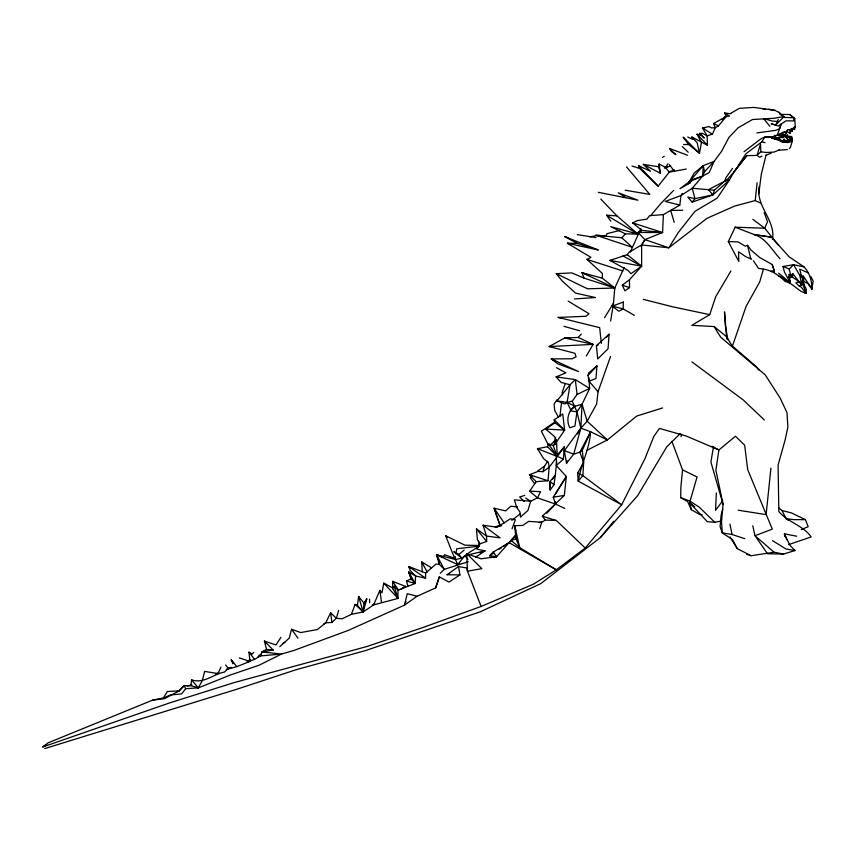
<?xml version="1.0" encoding="UTF-8"?>
<svg xmlns="http://www.w3.org/2000/svg" width="856" height="856" viewBox="0 0 856 856"><rect width="100%" height="100%" fill="white"/><g stroke="black" fill="none" stroke-linecap="round" stroke-linejoin="round"><path stroke-width="1.28" d="M373.623 604.914L397.933 598.44L397.965 590.223L394.252 586.232L392.519 587.826L383.798 583.129L381.958 592.908L379.882 590.351L373.623 604.914L363.201 611.922L351.345 614.351L342.132 618.802L336.312 618.289L330.641 612.757L325.772 622.783L317.383 629.545L300.724 632.563L291.511 629.235L289.317 638.041L279.752 646.708M772.551 239.477C775.675 219.928 755.762 206.606 759.112 186.726M610.638 321.064L613.506 303.12L614.779 288.023L602.389 278.232L602.41 273.492L586.97 259.4L590.982 257.41L567.4 243.264L577.372 243.436L598.141 249.952L567.4 243.264L569.925 243.65M392.637 588.832L392.69 581.374L405.402 586.349L403.262 587.794M702.123 514.734L699.577 514.435L691.434 509.748L687.55 501.509L680.723 497.646L680.862 487.214L682.564 469.88L671.896 441.354M552.452 479.339L555.287 475.337L553.971 484.71L550.183 490.071L549.991 481.425L555.287 475.337L556.753 461.694M556.314 465.557L556.475 455.97L564.254 446.896L563.398 459.137L556.314 465.557L566.319 476.535L564.339 495.421L542.34 516.2L545.283 520.074L556.357 520.501L585.258 548.033L621.659 504.783L645.007 458.559L653.77 436.528L659.452 428.428L686.084 435.993L718.89 449.946L735.475 436.239L744.667 445.227L747.695 469.623L772.283 529.147L754.981 535.696L752.788 525.787M810.782 276.392L813.2 281.089L811.948 289.028L807.968 283.571L803.87 281.453L803.399 276.21L801.441 275.857L799.996 274.53L802.789 278.853L801.687 285.016C799.418 279.987 793.319 279.356 790.537 274.926L789.211 269.041L782.994 266.473L784.503 272.165L790.259 282.769L784.845 280.137L782.769 277.729L778.393 275.9M397.965 590.223L415.16 583.482L411.051 578.891L408.74 571.947L415.631 576.002L425.539 578.153L425.667 572.985L435.95 564.136L439.267 564.275L444.275 569.336L468.264 561.729M789.307 148.612L790.398 147.371L792.378 140.962L790.644 138.394L791.672 136.799L792.249 141.197L787.916 142.503L784.599 142.299L771.491 137.912L774.99 138.758L775.129 135.162M791.008 139.528L790.495 137.281L789.639 141.54L788.173 140.737L787.006 141.679L785.947 140.684L784.599 142.299L782.823 141.144L784.471 139.282L784.652 140.769L786.546 141.165L787.659 139.763L791.404 139.507L791.479 137.773L792.378 140.962L791.286 138.619L790.741 141.529L788.836 140.448L787.916 142.503L785.947 140.684L783.144 142.139L781.1 141.561L780.191 140.833L780.822 140.32L781.164 141.582L780.191 140.833M760.428 202.99L755.195 200.571L734.555 206.103L707.067 218.259L668.814 247.801L641.625 244.966L641.625 266.173L630.936 273.727L628.069 270.453L609.889 260.385L627.245 254.703L629.032 252.263L641.625 244.966L644.91 239.626L662.576 232.522L663.389 214.621L679.803 205.098L680.969 195.585L682.264 193.445M716.354 492.96L715.52 510.347L722.71 500.76M610.531 356.471L598.044 391.77L596.6 404.107L587.152 421.205L580.85 428.161L564.35 450.684L566.533 463.246L573.713 454.108L580.85 428.161L582.069 404.214L589.634 388.442L588.832 377.699M776.285 111.087L779.153 112.382L780.233 114.372L789.799 114.544L793.501 117.689L793.897 120.921L785.968 120.846L778.211 126.035L771.213 123.756L775.825 124.923L784.064 116.544L773.867 118.299L752.499 119.519L738.14 127.79L728.959 137.377L721.672 151.202L714.086 161.431L703.247 165.636L702.68 176.079L692.237 188.256L680.969 195.585L665.198 201.406L679.803 205.098M407.863 585.857L406.45 580.999L415.16 583.482L415.631 576.002L410.259 570.599L408.74 566.512L425.667 572.985M609.076 334.204L608.07 348.713L597.755 358.964L596.397 345.696L609.076 334.204L606.508 337.275M596.932 365.94L595.979 378.491L589.003 381.22L588.04 375.452L588.607 372.991L596.932 365.94L588.04 375.452M658.885 167.904L659.195 164.052L665.23 167.241L669.264 172.142L686.266 169.06M791.404 139.507L791.479 137.773M355.133 604.422L357.434 605.524L363.201 611.922L363.928 602.999L366.796 598.879L363.201 611.922L355.133 604.422L351.345 614.351M556.603 457.521L549.145 467.301L543.036 471.613L538.05 471.399L529.468 474.727L536.177 481.682L548.043 480.73L549.145 467.301L548.375 462.475L543.656 458.698L537.45 448.662L547.53 446.757L556.453 455.649M711.882 446.244L718.89 449.946L715.884 470.19L723.063 504.238L721.522 521.7L722.261 532.881L732.447 539.58L737.273 548.621L751.119 555.726L774.092 552.238L783.604 554.067L794.967 550.526L789.885 545.283L784.438 533.844L796.615 536.198M788.836 140.448L790.216 140.224L790.495 137.281L791.062 140.331L789.189 139.271L786.546 141.165L786.536 140.438M788.462 277.365L792.774 273.685L792.421 277.258L789.264 277.719M770.924 468.146L766.109 514.638L738.161 510.197M516.382 535.439L516.029 538.734L519.688 547.647L556.272 569.818L585.258 548.033M755.195 200.571L757.121 182.713M559.92 416.519L561.568 402.127M790.741 141.529L791.008 139.143L789.767 140.694M743.971 151.79L760.749 138.961L764.804 137.046L771.994 136.981L782.898 133.354L786.664 131.236L790.024 133.322L791.286 129.887L795.256 126.624L794.743 118.588L789.799 114.544M163.475 697.961L152.7 700.101L48.129 742.837L42.8 746.956L169.552 702.926L234.319 682.532L367.031 646.483L424.041 627.127L481.115 606.455L467.451 571.198L466.884 567.999L458.506 566.544L459.94 574.911L448.929 582.059L439.331 576.88L435.629 587.922L417.065 596.247L404.503 605.139L348.274 630.412L293.544 650.581L281.56 654.038L259.004 665.24L230.414 674.977L198.303 687.882L190.877 685.635L191.616 679.867C203.899 684.04 213.187 674.164 224.39 672.067L228.306 668.536L231.569 667.391M357.434 605.524L358.6 596.482L363.928 602.999M758.791 193.798L761.305 174.346L766.099 154.979M791.404 138.79L791.672 136.799M582.069 404.214L576.976 411.843L574.943 426.021L569.818 427.775C565.977 420.489 567.924 410.773 575.007 406.226L582.069 404.214L587.152 421.205L607.407 439.93L636.714 416.059L662.619 407.927M787.916 142.503L788.173 140.737L786.546 141.165M658.778 166.813L659.195 164.052L660.329 173.233L643.348 164.373L658.778 166.813L660.329 173.233M713.508 446.532L710.908 462.037L723.063 504.238M775.825 124.923L778.243 119.583M566.533 463.246L567.014 460.667M587.077 450.256L607.407 439.93L590.619 431.777L582.283 450.299L583.642 462.497L577.64 472.929L582.883 475.626L621.659 504.783L578.185 481.115C580.978 464.466 589.538 449.036 590.619 431.777L580.85 428.161L576.976 411.843L572.257 401.154L577.072 394.455L589.634 388.442L575.307 379.593L556.122 376.897L561.129 382.407L570.032 384.761L575.307 379.593L577.072 394.455M786.439 137.88L786.867 135.633L785.883 137.399L785.048 136.425M454.782 559.075L455.296 556.486M455.809 553.896L456.837 548.728L479.531 546.171M791.993 138.586L791.725 139.86L791.308 138.009M782.159 137.57L784.46 136.425L787.178 138.126L786.867 135.633M793.512 129.417L793.951 127.501L795.256 126.624L794.529 129.513L793.822 128.186M793.951 127.501L792.431 129.342L791.918 131.578L792.635 129.138M554.763 445.045L555.972 439.866L549.755 445.569M680.98 436.656L681.59 434.217M721.127 521.09L714.728 522.214L699.202 507.127L690.043 501.199L697.073 476.953L682.564 469.88M778.457 139.646L778.981 137.784M722.774 509.267L721.062 515.323L720.099 526.697L722.261 532.881L732.105 534.508L744.731 538.67M542.897 471.827L544.512 466.199L547.712 461.298M763.359 269.33L759.711 281.924L746.09 306.416L732.351 346.359M338.634 610.446L336.312 618.289L331.989 622.451L325.772 622.783L323.664 624.077M554.945 443.322L555.972 439.866M761.958 156.102L759.732 157.311L757.046 155.407L746.774 155.674L734.512 170.943L729.44 180.006L712.93 194.89L694.976 198.656L687.785 197.083L692.14 202.123L712.93 194.89L714.385 190.225L724.936 180.926L725.899 177.695L732.543 168.354M783.144 142.139L783.09 140.587L782.363 141.614L783.09 140.587L783.732 141.7L784.973 141.047L786.183 142.449L785.947 140.684M539.751 528.634L541.698 522.235L545.283 520.074M784.599 142.299L784.973 141.047L782.823 141.144L784.471 139.282L785.102 141.764L784.652 140.769M547.53 446.757L548.439 443.9L553.126 445.462L556.882 455.317M555.715 444.392L556.507 441.985L564.639 430.119L562.777 413.994L554.164 419.782L555.02 422.853L564.639 430.119L545.647 429.049L554.667 436.678L556.507 441.985L557.277 455.221M435.629 587.922L439.331 576.88M758.758 369.867L756.426 366.743L732.169 345.845L726.177 336.322L714.086 326.564L691.83 325.312L709.72 314.655L715.744 296.679L730.917 270.967M692.14 202.123L694.976 198.656L692.237 188.256L708.372 189.668L726.562 180.284L734.512 171.425L745.908 153.791L761.894 141.775L764.804 137.046L773.621 136.543L777.355 135.205L781.143 124.002L779.688 128.625L775.932 130.326L756.865 132.915M565.024 384.237L562.167 392.594L562.649 394.894M512.059 528.751L515.365 519.806L510.369 518.811L497.122 527.232L483.03 525.21L486.529 536.059L486.668 541.495L479.981 543.806L476.931 549.199L485.031 550.836L475.679 557.181M553.779 442.659L555.694 437.769M784.46 136.425L785.605 136.232L786.568 137.142L787.499 134.745L788.237 137.185L790.644 138.394L791.019 136.254L790.109 137.698L789.746 136.307L789.125 137.57L788.697 136.414L788.237 137.185L785.883 137.399L787.413 137.228M584.027 278.114L581.962 272.657L614.779 288.023L584.027 278.114L571.883 272.925L556.304 273.663L587.473 288.793L614.779 288.023L624.27 267.425M630.337 252.006L640.802 228.809M786.546 137.11L787.499 134.745M405.947 601.533L404.503 605.139L407.21 593.69L417.065 596.247M704.52 171.767L702.68 176.079L689.337 181.665L680.017 188.684L689.968 182.97L692.504 179.621L702.68 176.079L709.228 172.495L714.086 161.431L704.52 171.767L703.247 165.636L694.259 172.976L688.053 183.805M699.587 133.418L704.06 137.88L699.587 133.418L702.262 133.311L707.099 135.804L712.427 134.178L715.252 127.737L718.494 125.853L726.284 116.459L729.494 116.042L724.561 113.003L726.284 116.459L723.534 118.931M215.562 674.314L217.98 673.565L220.976 667.134M751.696 259.208L745.843 256.736L738.514 251.771L738.803 261.497L728.328 241.574L735.186 227.215L764.697 228.21L778.543 245.372M443.376 556.956L444.531 554.688L454.964 558.454M364.463 603.341L366.796 598.879M590.619 431.777L579.887 452.203L573.713 454.108L564.35 450.684M190.877 685.635L184.19 685.667L179.193 690.835L167.294 691.552L163.293 698.143L170.387 694.965L181.622 693.906L185.677 688.684L198.303 687.882L202.305 680.595L204.648 671.404L217.98 673.565M577.49 433.939L580.85 428.161M586.307 356.032L593.133 344.38L578.132 337.457L564.682 337.992L549.145 346.573L574.9 353.271L576.077 356.834L572.054 358.771L551.275 358.921L557.556 363.704L578.474 371.547L551.275 358.921L554.848 360.387M640.898 246.164L644.91 239.626L638.03 232.479L641.872 230.36L662.576 232.522L632.584 222.849L637.399 220.634L646.954 219.115L649.522 215.68L663.389 214.621M604.582 317.662L613.506 303.12M555.437 494.094L566.319 476.535L553.233 497.175L555.512 504.066L564.8 508.453M280.929 637.346L275.964 644.942L264.408 641.091L266.516 649.319L273.182 650.046L264.408 641.091L266.205 642.995M557.01 399.709L554.121 404.107L554.688 410.441L558.39 416.958M665.979 166.727L668.022 163.689M726.562 180.284L729.44 180.006L717.125 198.164L694.965 211.314L678.166 232.682L668.814 247.801L644.91 239.626M555.49 501.573L555.512 504.066L537.44 497.882L529.629 491.141L536.177 481.682M787.681 129.78L785.744 133.761L787.681 129.78L789.649 129.823L791.928 128.464L792.431 129.342M558.123 455.467L564.254 446.896M790.216 140.224L791.008 139.143L791.062 140.331M623.168 197.533L624.463 195.821M703.247 165.636L689.337 181.665L689.968 182.97M734.512 171.425L746.774 155.674M788.986 276.884L790.537 274.926L788.815 274.434L790.259 282.769L778.628 273.203M643.348 164.373L650.496 171.275L638.437 165.593L639.603 168.439L658.146 186.159L669.264 172.142M556.999 400.843L570.032 384.761L567.079 402.416L570.813 409.971L575.007 406.226L567.079 402.416L556.999 400.843L564.885 404L567.079 402.416L572.257 401.154M480.152 552.741L485.031 550.836L464.979 555.63L457.693 564.564L436.474 554.709L439.267 564.275M44.747 748.593L237.112 689.155L295.855 669.799L364.913 650.763L480.173 611.869L540.671 583.696L600.409 537.547L613.763 521.229M650.624 215.648L660.639 203.728L673.629 190.417M494.083 557.566L496.587 556.732L515.676 535.257M515.729 535.203L509.042 542.65L503.628 546.31M600.409 537.547L637.592 495.742L666.856 446.704L680.21 433.65M629.47 279.762L629.535 287.562L624.933 290.826L622.259 285.187L629.47 279.762L641.625 266.173L627.245 254.703M722.336 119.594L725.032 116.673M621.798 237.775L632.199 247.266L595.937 235.218L621.798 237.775L625.458 233.859L637.891 234.073L616.973 215.905L600.773 199.052M253.718 652.411L252.146 654.08L248.989 652.176L249.92 661.442L236.845 666.621L226.284 669.563M578.132 337.457L581.278 334.129M546.759 513.193L555.512 504.066M493.174 552.099L496.587 556.732L489.557 555.833L493.174 552.099L509.042 542.65L556.272 569.818L533.395 584.199L481.115 606.455M553.126 445.462L556.507 441.985M787.006 141.679L787.659 139.763M440.241 573.295L444.275 569.336L436.474 554.709L455.478 559.503L461.78 558.165L469.42 552.441M789.211 269.041L793.619 264.718L804.03 266.89C809.637 272.711 811.991 281.078 811.948 289.028L803.399 276.21M760.791 151.822L757.046 155.407L760.567 143.926L760.791 151.822L766.452 152.507L774.006 152.079L779.42 149.928M178.583 691.327L184.19 685.667L185.677 688.684M458.976 554.431L461.78 558.165L454.044 551.831L458.976 554.431L464.102 550.098M799.451 281.613L795.866 282.812L799.429 286.321L802.511 283.775L803.035 280.415L803.987 284.641L806.245 289.039L806.298 293.383C798.167 291.65 793.469 283.24 785.123 281.453C777.976 274.08 769.041 268.891 758.587 268.484L753.419 260.759M582.283 450.299L579.887 452.203L583.642 462.497L582.883 475.626L578.185 481.115L577.64 472.929M511.845 520.33L520.106 513.932M783.358 140.705L781.1 141.561L780.822 140.32M459.704 563.098L457.693 564.564L455.478 559.503M532.293 476.075L530.174 477.616L534.647 483.694M459.94 574.911L447.089 574.74L458.506 566.544M537.664 470.971L544.512 466.199M555.49 421.591L541.388 431.21L548.535 445.302M489.557 555.833L493.891 552.901M499.294 549.242L501.466 547.776M545.647 429.049L555.02 422.853M689.337 181.665L692.504 179.621M400.961 589.163L405.402 586.349M662.416 157.44L664.245 156.316M469.548 552.28L478.418 546.845M266.516 649.319L262.075 651.972L260.299 655.942L254.532 659.355L247.651 661.988M780.308 134.317L781.721 133.483L782.117 135.89M730.532 113.463L739.317 108.338L753.847 107.407L775.258 110.349M687.732 136.992L692.921 139.421L691.883 137.035L707.473 145.252L707.099 135.804L702.423 127.993L709.25 126.538L711.293 127.919L715.252 127.737L713.647 123.467L726.284 116.459M42.8 746.956L46.673 744.88M258.779 655.471L261.091 654.241M282.801 643.391L284.941 642.257M777.355 135.205L784.278 131.653M778.425 137.602L779.228 137.206M641.444 230.778L638.03 232.479L662.576 232.522M372.285 604.882L374.671 603.726M216.365 673.865L218.697 672.763M406.45 580.999L411.051 578.891M596.397 345.696L598.387 344.786M771.256 270.978L774.38 270.924L772.187 264.515L759.689 257.517L750.819 249.856L747.502 245.298L745.383 246.261L738.075 241.895L728.328 241.574M783.047 136.928L782.063 137.356L783.39 137.773M765.842 155.396L771.149 153.192M801.323 529.554L808.192 526.707L805.464 519.645L791.383 512.894L782.01 510.518L778.907 508.015M664.438 168.129L670.655 165.807M227.022 669.007L229.504 668.022M246.87 661.132L250.594 659.655M265.595 650.624L262.075 651.972L281.56 654.038L260.299 655.942L258.009 656.766M265.649 650.753L262.075 651.972L273.182 650.046M668.643 171.96L674.603 169.937M447.089 574.74L449.56 573.895M176.711 691.627L179.193 690.835L164.373 698.71L152.7 700.101M524.717 495.431L519.667 496.972L524.257 501.488M788.676 544.598L811.135 536.947C803.388 525.445 787.691 522.321 778.842 511.503L778.083 465.033L785.08 440.112L787.862 427.091L786.996 412.646L780.233 398.233L765.275 374.917L720.688 337.178L714.086 326.564M776.446 138.201L785.658 134.981L782.844 137.281L775.483 138.736M619.637 230.467L607.065 233.645L605.62 236.352L598.665 235.314L589.731 236.802M187.154 686.095L191.83 684.961M724.936 180.926L729.44 180.006M501.712 525.798L495.164 526.932L500.139 525.263L494.073 508.197L505.661 510.882L510.818 506.217L517.431 506.891M782.994 266.473L793.619 264.718L799.836 275.482L801.687 285.016L792.774 273.685M551.745 346.145L549.145 346.573L593.133 344.38L564.682 337.992L569.914 338.484M553.233 497.175L564.339 495.421M614.715 305.795L612.243 306.127L618.802 311.231L623.211 308.909L634.339 315.361M496.587 556.732L480.986 558.808L466.745 553.661L467.451 571.198L481.842 568.641L466.745 553.661M539.12 522.545L541.698 522.235L528.687 521.368L522.813 525.434L514.67 525.659L516.029 538.734L511.086 540.436L519.688 547.647L514.67 525.659L515.719 530.613M778.179 150.249L787.467 149.575M574.419 298.947L595.487 297.546L575.532 293.094L561.857 280.597L556.304 273.663M601.361 343.416L599.671 327.655L558.219 317.405L586.028 316.281L588.949 313.681L568.149 301.109M781.817 135.13L785.658 134.981L779.859 134.874M682.692 210.287L670.687 210.405L674.207 222.325M805.464 519.645L793.951 519.624L786.076 518.683L782.01 510.518M683.548 144.525L688.663 144.546L699.47 153.31L701.46 142.428L697.052 134.21L700.69 135.045M558.636 376.95L556.122 376.897L565.902 372.841L556.475 367.684M783.604 554.067L767.522 553.757L754.981 535.696L774.092 552.238M479.467 545.486L464.926 545.186L445.569 535.696L454.921 558.957M762.996 109.076L765.296 109.129M529.629 491.141L540.564 491.686L537.44 497.882L530.699 501.231L514.392 499.872L516.767 507.533L520.009 512.113L520.469 517.12L527.906 510.497L530.699 501.231L525.648 498.096M610.842 221.233L606.572 215.198L616.973 215.905M714.728 522.214L707.323 521.711L689.668 502.729L691.434 509.748M777.901 121.488L772.369 121.081L763.584 118.577L769.94 126.346M794.967 550.526L785.979 548.985L772.465 540.618M714.385 190.225L708.372 189.668L712.93 194.89M778.414 134.692L782.373 135.109L779.955 134.67M780.233 114.372L784.064 116.544M724.561 113.003L730.874 113.762M570.16 410.869L576.976 411.843M804.03 266.89L789.136 256.821L771.534 237.187L754.414 234.63L735.186 227.215M577.244 234.608L595.937 237.615M625.148 190.214L649.79 194.398L626.571 166.963M609.889 260.385L641.625 266.173L622.9 255.869M558.219 317.405L560.819 317.897M598.323 192.311L637.966 200.197L618.31 192.782L625.693 197.501M709.72 314.655L672.655 306.812L643.305 299.365M768.763 109.204L775.322 110.659M595.937 235.218L598.526 235.849M602.389 278.232L581.962 272.657L586.852 274.541M563.965 326.318L579.651 330.769M761.894 141.775L765.029 142.738M542.34 516.2L556.357 520.501M632.006 166.032L639.603 168.439M746.56 554.292L751.119 555.726M586.97 259.4L622.868 270.988M529.468 474.727L548.043 480.73M622.259 285.187L629.535 287.562M239.273 657.911L249.92 661.442M577.372 243.436L564.832 236.673L568.48 237.979M802.35 279.944L803.987 284.641L802.511 283.775L806.298 293.383L803.752 292.174M669.681 148.527L675.898 154.701L671.382 151.469L669.681 148.527L687.529 155.257M680.723 497.646L690.043 501.199M442.402 557.031L436.474 554.709L439.716 563.066M537.45 448.662L557.352 456.548M665.123 166.492L667.52 167.455M564.832 236.673L598.141 249.952M782.865 141.347L783.732 141.7M799.429 286.321L801.098 287.017L806.298 293.383M808.492 272.978L799.686 269.169L801.441 275.857L803.324 279.602M782.149 140.759L774.316 137.281L774.99 138.758M556.475 455.97L563.398 459.137M713.647 123.467L718.494 125.853M625.458 233.859L610.735 226.637L637.891 234.073L606.572 215.198M704.509 129.181L702.423 127.993L712.427 134.178M422.297 571.894L421.74 561.964L431.51 567.817M787.766 140.93L788.462 141.379M410.859 567.913L408.74 566.512L425.539 578.153M479.981 543.806L477.359 539.58L476.46 528.848L486.529 536.059L500.107 537.878L483.03 525.21M794.743 118.588L793.501 117.689L783.871 117.454L779.153 112.382M786.076 518.683L788.109 520.202M752.852 219.297L764.697 228.21L767.554 221.64L764.14 212.652M691.905 361.885L743.04 399.773L764.355 419.975M632.584 222.849L641.872 230.36M454.044 551.831L455.895 553.34M689.668 502.729L694.665 506.838M553.971 484.71L549.991 481.425L550.183 490.071M780.073 258.726C772.091 250.284 766.248 238.492 754.414 234.63L771.534 237.187M682.318 146.601L688.224 152.208M445.569 535.696L447.453 537.493M554.164 419.782L564.639 430.119M688.663 144.546L683.302 137.324L699.47 153.31L697.223 142.888L691.883 137.035M683.302 137.324L686.116 140.17M658.146 186.159L638.437 165.593L640.224 167.509M707.473 145.252L697.052 134.21L698.828 136.2M383.798 583.129L397.933 598.44L394.252 586.232M198.303 687.882L191.616 679.867M589.003 381.22L598.044 391.77M232.939 663.817L231.238 659.944L236.845 666.621M785.605 136.232L787.178 138.126M476.46 528.848L486.668 541.495M231.238 659.944L233.581 662.897M248.989 652.176L254.532 659.355M464.979 555.63L467.954 559.492M669.328 164.598L674.517 171.435M225.642 665.016L228.306 668.536M291.511 629.235L297.963 638.148M548.439 443.9L556.603 455.488M504.195 523.005L494.073 508.197L500.043 525.67M392.69 581.374L398.736 590.565M729.986 536.926L737.273 548.621M415.16 583.482L408.74 571.947L411.233 578.635M791.286 138.619L792.378 140.962M421.74 561.964L427.155 572.065M392.519 587.826L397.933 598.44M788.697 136.414L789.039 137.249M786.792 539.815L784.438 533.844L784.663 536.305M789.746 136.307L790.109 137.452M772.187 264.515L774.466 272.122M363.201 611.922L358.6 596.482L359.039 598.943M789.189 139.271L789.393 139.999M791.854 139.635L792.249 141.197M747.502 245.298L750.744 258.726M726.744 338.933L724.508 311.894L725.374 325.622L727.835 339.597M789.66 279.998L790.259 282.769M729.933 524.118L732.105 534.508M794.154 127.565L794.529 129.513M811.52 286.739L811.948 289.028M330.641 612.757L331.989 622.451M379.882 590.351L381.509 602.335M478.525 540.81L479.103 545.839M789.649 129.823L790.024 133.322M369.535 599.232L369.685 602.763M623.307 302.061L623.211 308.909L612.243 306.127L623.307 302.061M789.671 140.352L789.639 141.54L788.783 141.154L789.671 140.352"/></g></svg>
